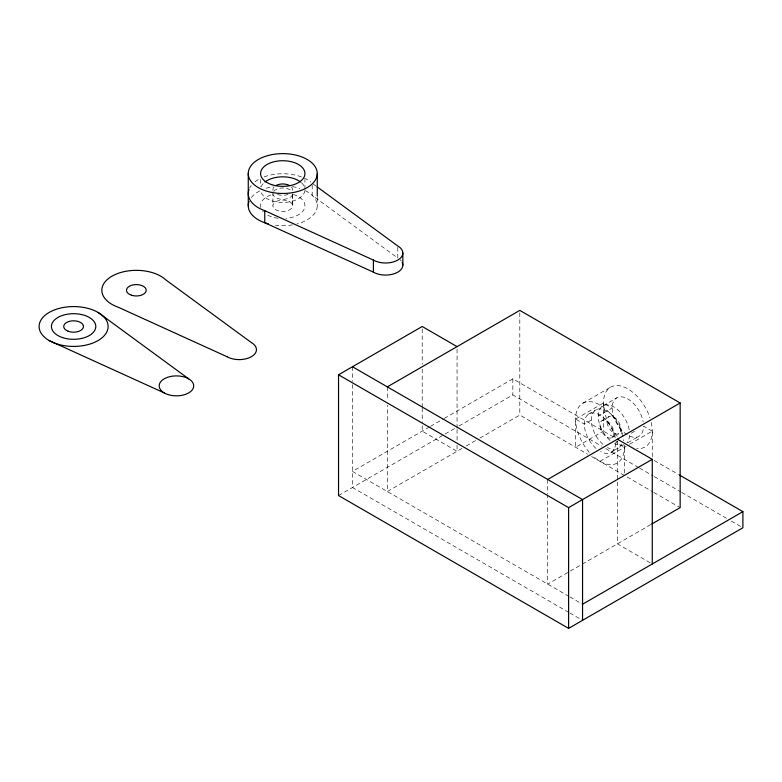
<?xml version="1.0" encoding="UTF-8"?>
<svg xmlns="http://www.w3.org/2000/svg" width="782" height="782" viewBox="0 0 782 782"><rect width="100%" height="100%" fill="white"/><g stroke="black" fill="none" stroke-linecap="round" stroke-linejoin="round"><path stroke-width="0.59" stroke-dasharray="3.91 2.93" d="M292.624 194.904L292.624 205.774A9.863 5.689 0 0 1 277.835 210.671A9.863 5.689 0 0 1 277.835 200.818A9.863 5.689 0 0 1 292.624 205.744L292.624 191.971M304.931 189.205L304.941 179.586M603.215 405.692L616.744 397.862M429.494 426.943L352.477 471.399L568.827 596.314M430.55 426.327L443.208 419.025M444.264 418.409L512.836 378.82L615.669 438.194M338.538 495.553L454.811 428.419M459.024 425.985L512.836 394.92L601.485 446.102M461.986 448.428L387.334 491.526L387.334 405.125M466.189 446.004L475.652 440.54M479.855 438.115L519.805 415.047L587.781 454.293M582.766 403.258L610.654 387.158M603.46 402.974L603.46 431.146L575.581 447.255L575.581 419.074L603.46 402.974L612.179 408.008L598.24 416.053M588.26 414.352L596.539 409.582M591.26 420.081L584.291 424.108L575.581 419.074M602.023 420.599L608.973 416.591M611.876 437.676L618.875 433.639M617.653 441.068L615.669 442.221L624.378 447.245L624.378 475.427M634.593 431.293L629.608 434.166A22.179 12.805 60 0 1 627.008 442.661M627.702 442.759L638.982 436.258M611.25 452.27L618.22 448.242M599.98 461.341L626.118 446.248M629.539 444.264L652.266 431.146L652.266 459.327M650.722 524.624L547.693 584.105L547.693 495.27M652.266 431.146L643.557 426.122A22.179 12.805 60 0 1 621.035 429.426A22.179 12.805 60 0 1 618.132 397.236A22.179 12.805 60 0 1 643.175 421.967M654.251 460.471L678.522 474.488M605.698 448.545L638.415 467.431M639.471 468.037L653.195 475.964M654.251 476.57L680.633 491.8M681.689 492.416L727.074 518.613M731.287 521.047L742.9 527.752M591.534 456.463L652.726 491.79M653.781 492.396L680.154 507.626M650.155 562.757L617.409 543.852L617.409 440.413M569.873 596.91L582.551 604.232M568.827 612.414L352.477 487.499L352.477 382.564M569.883 613.02L582.551 620.331M316.133 186.155L312.194 183.271L312.194 195.344L397.794 258.07L397.794 245.998M260.582 179.43L260.592 186.527M547.693 479.454L547.693 494.058M519.805 312.829L519.805 415.047M512.836 378.82L512.836 394.92M457.059 349.055L457.059 428.155M457.059 429.367L457.059 440.325M457.059 445.193L457.059 451.273L422.202 431.146L422.202 423.844M422.202 328.929L422.202 364.217M422.202 369.084L422.202 406.816M422.202 408.028L422.202 422.632M387.334 386.875L387.334 400.257M352.477 366.748L352.477 381.381M317.267 197.347L317.267 205.695M272.898 191.913L272.898 205.715M305.361 190.691A34.506 19.921 0 0 1 297.101 223.867M292.488 224.864A34.506 19.921 0 0 1 275.43 225.216M251.305 197.543A34.506 19.921 0 0 1 260.191 190.671M266.222 188.257A34.506 19.921 0 0 1 273.035 186.624M292.488 186.624A34.506 19.921 0 0 1 299.78 188.413M293.397 194.503A22.179 12.805 0 0 1 304.589 208.022A22.179 12.805 0 0 1 285.919 218.422M278.05 218.256A22.179 12.805 0 0 1 265.997 214.131M263.29 211.883A22.179 12.805 0 0 1 262.586 211.062M260.807 207.562A22.179 12.805 0 0 1 272.126 194.503M291.412 186.918A9.863 5.689 0 0 1 292.517 190.456M288.089 194.435A9.863 5.689 0 0 1 277.434 194.435M273.006 190.456A9.863 5.689 0 0 1 274.472 186.566M304.892 190.554A22.179 12.805 0 0 1 282.761 202.45A22.179 12.805 0 0 1 260.631 190.554M261.08 186.918A22.179 12.805 0 0 1 264.101 182.714M301.422 182.714A22.179 12.805 0 0 1 304.442 186.918M400.159 259.771A17.253 9.961 0 0 1 401.352 261.051M292.517 194.474A9.863 5.689 0 0 1 282.761 199.361A9.863 5.689 0 0 1 273.006 194.474M273.798 191.307A9.863 5.689 0 0 1 282.41 187.983A9.863 5.689 0 0 1 291.412 190.935M249.595 188.169A34.506 19.921 0 0 1 251.305 185.471M255.098 181.756A34.506 19.921 0 0 1 260.191 178.599M264.179 176.879A34.506 19.921 0 0 1 310.816 182.069M624.31 445.154A34.506 19.921 60 0 1 592.785 455.935M589.393 452.436A34.506 19.921 60 0 1 584.819 402.329A34.506 19.921 60 0 1 623.792 440.784M615.62 443.521A22.179 12.805 60 0 1 600.547 451.595M596.011 448.399A22.179 12.805 60 0 1 584.369 422.388A22.179 12.805 60 0 1 599.022 414.528A22.179 12.805 60 0 1 615.287 438.067M651.23 422.436A34.506 19.921 60 0 1 636.783 448.438M617.281 436.336A34.506 19.921 60 0 1 610.703 387.129A34.506 19.921 60 0 1 649.959 417.862M623.958 444.831A22.179 12.805 60 0 1 614.496 443.541M609.95 440.344A22.179 12.805 60 0 1 598.308 414.333A22.179 12.805 60 0 1 612.971 406.484A22.179 12.805 60 0 1 629.236 430.012M621.602 444.068A22.179 12.805 60 0 1 607.526 447.568M602.981 444.372A22.179 12.805 60 0 1 591.339 418.36A22.179 12.805 60 0 1 605.991 410.511A22.179 12.805 60 0 1 622.257 434.039M607.076 422.681A9.863 5.689 60 0 0 618.484 433.834A9.863 5.689 60 0 0 616.206 418.82A9.863 5.689 60 0 0 607.076 422.681M600.068 426.434A9.863 5.689 60 0 0 611.348 437.92A9.863 5.689 60 0 0 609.442 423.052A9.863 5.689 60 0 0 600.068 426.434"/><path stroke-width="1.17" d="M679.578 475.094L742.9 511.653L742.9 527.752L568.602 628.386L338.538 495.553L338.538 374.793L422.202 326.495L457.059 346.622M387.334 386.875L519.805 310.395L680.154 402.974L680.154 507.626L651.768 524.018M547.693 479.454L680.154 402.974M338.538 374.793L568.602 507.626L652.266 459.327L652.266 563.978M582.551 604.232L742.9 511.653M248.989 189.567A34.506 19.921 0 0 0 264.746 210.661L373.395 260.083A17.253 9.961 0 0 0 397.794 260.083A17.253 9.961 0 0 0 397.794 245.998L317.111 186.869M402.202 262.42A17.253 9.961 0 0 1 394.314 273.71A17.253 9.961 0 0 1 373.395 272.156L264.746 222.733L264.746 210.661M49.207 340.581L164.24 392.916M617.409 439.201L652.266 459.327M352.477 366.748L582.551 499.571L582.551 620.331M98.014 312.409L188.648 378.82M568.602 507.626L568.602 628.386M402.847 252.987L402.847 265.069M373.395 260.083L373.395 272.156M317.267 173.545A34.506 19.921 0 0 1 265.509 190.798A34.506 19.921 0 0 1 265.509 156.292A34.506 19.921 0 0 1 317.267 173.545L317.267 196.155M248.256 173.584L248.256 205.793M268.431 223.867A34.506 19.921 0 0 1 249.038 201.512M275.792 185.617A9.863 5.689 0 0 1 289.731 185.617M265 181.971A22.179 12.805 0 0 1 300.523 181.971M226.985 356.69L118.336 307.267A34.506 19.921 0 0 1 111.953 276.183A34.506 19.921 0 0 1 165.784 279.868L251.393 342.594A17.253 9.961 0 0 1 251.393 356.69A17.253 9.961 0 0 1 226.985 356.69M54.271 342.995A34.506 19.921 0 0 0 108.033 327.922A34.506 19.921 0 0 0 58.533 308.577A34.506 19.921 0 0 0 54.271 342.995M62.521 337.589A22.179 12.805 0 0 0 95.795 326.495A22.179 12.805 0 0 0 62.521 315.41A22.179 12.805 0 0 0 62.521 337.589M68.083 331.216A9.863 5.689 0 0 0 83.439 326.905A9.863 5.689 0 0 0 69.305 321.373A9.863 5.689 0 0 0 68.083 331.216M167.817 394.499A17.253 9.961 0 0 0 193.701 385.868A17.253 9.961 0 0 0 167.817 377.237A17.253 9.961 0 0 0 167.817 394.499M271.667 184.63A22.179 12.805 0 0 0 304.951 173.545A22.179 12.805 0 0 0 271.667 162.451A22.179 12.805 0 0 0 271.667 184.63M131.425 295.205A9.863 5.689 0 0 0 146.214 290.269A9.863 5.689 0 0 0 131.425 285.342A9.863 5.689 0 0 0 131.425 295.205"/></g></svg>
